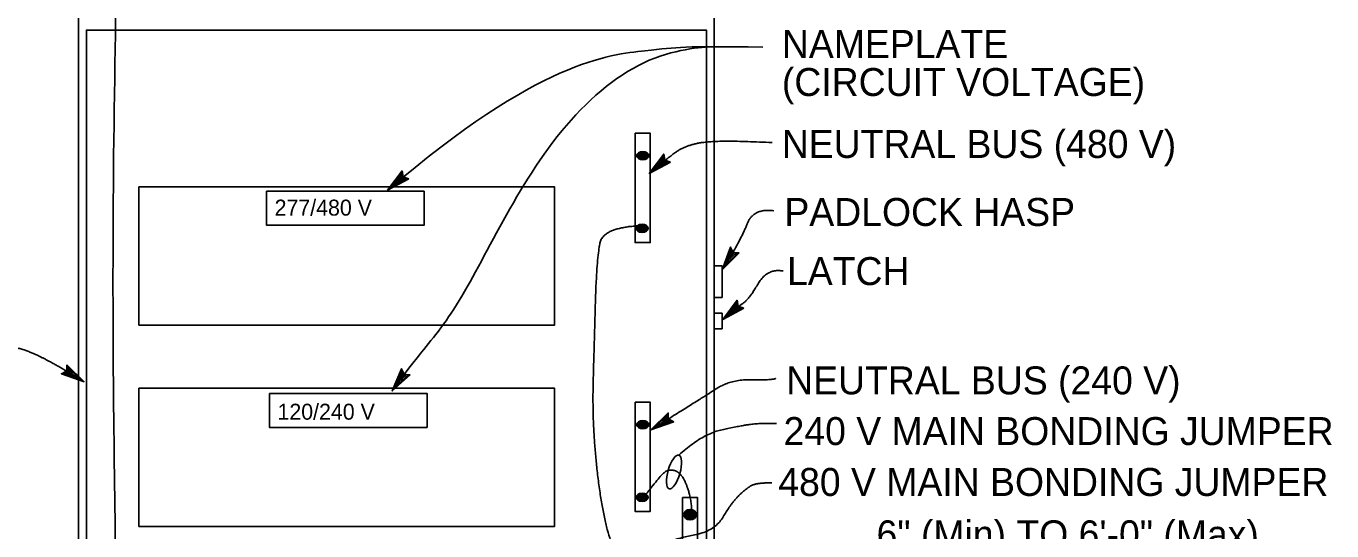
# Model space of a CAD drawing. Extents: x -893 to 867, y -474 to 712.
# Drawn here: x -722.2 to -395, y 390.1 to 516.5 of the extents above; entities that cross this region are included whole.
import ezdxf

# ---------------------------------------------------------------- set-up
doc = ezdxf.new("R2010")
doc.units = 0
for name, color, linetype in [('1 Control', 7, 'Continuous'), ('es_CELL-anno', 7, 'Continuous'), ('es_DETAIL', 7, 'Continuous')]:
    doc.layers.add(name, color=color, linetype=linetype)

# ---------------------------------------------------------------- blocks, each defined once
blk = doc.blocks.new('SC4422')
at = {"layer": '1 Control'}
blk.add_line((0, 0), (0, 0), dxfattribs=at)

msp = doc.modelspace()

# ---------------------------------------------------------------- linework, layer by layer
at = {"layer": 'es_CELL-anno'}
for points in [[(-560.71, 482.46), (-566.05, 479.59), (-562.43, 484.45), (-562.36, 484.04), (-565.01, 480.49), (-561.1, 482.58), (-561.49, 482.71), (-563.99, 481.37), (-562.29, 483.64), (-562.22, 483.24), (-562.96, 482.26), (-561.87, 482.84), (-562.17, 482.94), (-562.43, 484.45), (-562.17, 482.94)], [(-626.3, 478.22), (-631.65, 475.39), (-628.01, 480.22), (-627.94, 479.82), (-630.61, 476.28), (-626.69, 478.35), (-627.07, 478.48), (-629.58, 477.16), (-627.87, 479.42), (-627.81, 479.02), (-628.54, 478.04), (-627.46, 478.61), (-627.76, 478.72), (-628.01, 480.22), (-627.76, 478.72)], [(-661.98, 475.16), (-622.49, 475.16), (-622.49, 466.64), (-661.98, 466.64)], [(-543.5, 459.72), (-547.83, 455.49), (-545.7, 461.16), (-545.52, 460.79), (-547.08, 456.64), (-543.9, 459.74), (-544.31, 459.75), (-546.34, 457.77), (-545.34, 460.42), (-545.16, 460.06), (-545.6, 458.91), (-544.72, 459.77), (-545.03, 459.78), (-545.7, 461.16), (-545.03, 459.78)], [(-542.34, 445.86), (-547.67, 443), (-544.06, 447.85), (-543.99, 447.45), (-546.64, 443.9), (-542.73, 445.99), (-543.11, 446.12), (-545.61, 444.78), (-543.92, 447.05), (-543.85, 446.65), (-544.58, 445.66), (-543.5, 446.25), (-543.8, 446.34), (-544.06, 447.85), (-543.8, 446.34)], [(-712.02, 431.66), (-707.69, 427.43), (-713.4, 429.42), (-713.04, 429.61), (-708.86, 428.15), (-712.02, 431.25), (-712.03, 430.85), (-710, 428.86), (-712.68, 429.8), (-712.31, 429.98), (-711.16, 429.58), (-712.04, 430.44), (-712.04, 430.12), (-713.4, 429.42), (-712.04, 430.12)], [(-625.99, 429.16), (-630.49, 425.12), (-628.13, 430.68), (-627.96, 430.31), (-629.7, 426.23), (-626.39, 429.19), (-626.8, 429.22), (-628.91, 427.33), (-627.8, 429.94), (-627.64, 429.56), (-628.12, 428.44), (-627.2, 429.26), (-627.52, 429.28), (-628.13, 430.68), (-627.52, 429.28)], [(-661.25, 424.52), (-621.76, 424.52), (-621.76, 416), (-661.25, 416)], [(-559.93, 417.41), (-565.64, 415.4), (-561.32, 419.64), (-561.32, 419.24), (-564.48, 416.13), (-560.29, 417.6), (-560.66, 417.78), (-563.33, 416.84), (-561.31, 418.83), (-561.3, 418.42), (-562.18, 417.56), (-561.02, 417.97), (-561.3, 418.11), (-561.32, 419.64), (-561.3, 418.11)]]:
    msp.add_lwpolyline(points, close=True, dxfattribs=at)
msp.add_ellipse((-559.86, 404.86), major_axis=(1.22, 4.21), ratio=0.346971, dxfattribs=at)
for points, degree in [([(-631.65, 475.39), (-593.66, 507.85), (-558.31, 510.93), (-558.41, 511.55), (-537.58, 511.23)], 3), ([(-549.8, 511.35), (-551.55, 511.29), (-566.03, 510.77), (-587.89, 492.99), (-603.46, 467.07), (-614.5, 444.95), (-624.76, 433.15), (-629.5, 426.51), (-630.49, 425.12)], 3), ([(-566.05, 479.59), (-562.65, 482.52), (-556.83, 486.89), (-547.44, 487.96), (-535.28, 487.32)], 2), ([(-547.83, 455.49), (-543.2, 462.59), (-540.06, 470.97), (-534.87, 470.26)], 2), ([(-547.67, 443), (-544.28, 445.93), (-541.04, 448.09), (-536.53, 455.88), (-532.52, 455.17)], 2), ([(-759.11, 439.24), (-738.16, 438.48), (-724.07, 436.19), (-715.69, 432.38), (-707.69, 427.43)], 2), ([(-565.64, 415.4), (-552.27, 423.76), (-545.49, 428.05), (-534.87, 427.82), (-534.4, 428.29)], 2), ([(-558.64, 409.07), (-552.8, 414.38), (-542.66, 416.5), (-539.12, 416.97), (-535.35, 416.97), (-534.17, 416.97)], 2), ([(-568.87, 383.61), (-561.28, 387.97), (-549.73, 389.85), (-545.49, 397.16), (-541.01, 401.41), (-538.18, 402.12), (-535.35, 402.12)], 2)]:
    msp.add_open_spline(points, degree=degree, dxfattribs=at)
at = {"layer": 'es_DETAIL'}
for p, q in [((-547.83, 456.45), (-549.8, 456.45)), ((-547.83, 448.57), (-547.83, 456.47)), ((-547.83, 448.57), (-549.8, 448.57)), ((-547.83, 444.64), (-549.8, 444.64)), ((-547.83, 440.7), (-547.83, 444.64)), ((-547.83, 440.7), (-549.8, 440.7))]:
    msp.add_line(p, q, dxfattribs=at)
msp.add_lwpolyline([(-549.8, 306.48), (-549.8, 456.47), (-549.8, 612.46), (-709.07, 612.46), (-709.07, 456.47), (-709.07, 306.48)], dxfattribs=at)
for points in [[(-551.76, 319.44), (-551.76, 515.5), (-707.1, 515.5), (-707.1, 319.44)], [(-569.61, 489.68), (-565.83, 489.68), (-565.83, 462.3), (-569.61, 462.3)], [(-693.95, 476.22), (-589.81, 476.22), (-589.81, 441.63), (-693.95, 441.63)], [(-693.95, 425.79), (-589.81, 425.79), (-589.81, 391.2), (-693.95, 391.2)], [(-569.61, 422.31), (-565.83, 422.31), (-565.83, 394.94), (-569.61, 394.94)], [(-557.73, 398.44), (-553.95, 398.44), (-553.95, 346.95), (-557.73, 346.95)]]:
    msp.add_lwpolyline(points, close=True, dxfattribs=at)
for centre, major_axis, ratio in [((-567.69, 484.05), (1.56, 0), 0.65), ((-567.69, 484.05), (1.37, 0), 0.65), ((-567.69, 484.05), (1.19, 0), 0.65), ((-567.69, 484.05), (1, 0), 0.65), ((-567.69, 484.05), (0.812, 0), 0.65), ((-567.69, 484.05), (0.625, 0), 0.65), ((-567.69, 484.05), (0.437, 0), 0.65), ((-567.69, 484.05), (0.187, 0), 0.65), ((-567.87, 465.86), (1.56, 0), 0.65), ((-567.87, 465.86), (1.37, 0), 0.65), ((-567.87, 465.86), (1.19, 0), 0.65), ((-567.87, 465.86), (1, 0), 0.65), ((-567.87, 465.86), (0.812, 0), 0.65), ((-567.87, 465.86), (0.625, 0), 0.65), ((-567.87, 465.86), (0.437, 0), 0.65), ((-567.87, 465.86), (0.187, 0), 0.65), ((-567.69, 416.68), (1.56, 0), 0.65), ((-567.69, 416.68), (1.37, 0), 0.65), ((-567.69, 416.68), (1.19, 0), 0.65), ((-567.69, 416.68), (1, 0), 0.65), ((-567.69, 416.68), (0.812, 0), 0.65), ((-567.69, 416.68), (0.625, 0), 0.65), ((-567.69, 416.68), (0.437, 0), 0.65), ((-567.69, 416.68), (0.187, 0), 0.65), ((-567.87, 398.49), (1.56, 0), 0.65), ((-567.87, 398.49), (1.37, 0), 0.65), ((-567.87, 398.49), (1.19, 0), 0.65), ((-567.87, 398.49), (1, 0), 0.65), ((-567.87, 398.49), (0.812, 0), 0.65), ((-567.87, 398.49), (0.625, 0), 0.65), ((-567.87, 398.49), (0.437, 0), 0.65), ((-567.87, 398.49), (0.187, 0), 0.65), ((-555.84, 394.15), (1.56, 0), 0.85), ((-555.84, 394.15), (1.37, 0), 0.85), ((-555.84, 394.15), (1.19, 0), 0.85), ((-555.84, 394.15), (1, 0), 0.85), ((-555.84, 394.15), (0.812, 0), 0.85), ((-555.84, 394.15), (0.625, 0), 0.85), ((-555.84, 394.15), (0.437, 0), 0.85), ((-555.84, 394.15), (0.187, 0), 0.85)]:
    msp.add_ellipse(centre, major_axis=major_axis, ratio=ratio, dxfattribs=at)
for points, degree in [([(-696.3, 337.51), (-699.74, 351.74), (-699.74, 386.68), (-700.5, 426.94), (-700.5, 487.7), (-698.98, 549.99), (-702.02, 568.98), (-700.5, 581.13), (-688.35, 583.41), (-672.4, 583.41), (-661.8, 581.14), (-647.48, 581.13), (-645.13, 581.13)], 3), ([(-556.25, 372.67), (-565.92, 372.67), (-568.92, 376.32), (-573.65, 381.05), (-577.98, 394.56), (-580.38, 416.88), (-579.88, 436.48), (-579.24, 458.6), (-577.52, 466.12), (-567.85, 466.55)], 2), ([(-567.4, 398.62), (-563.01, 404.27), (-561.4, 405.3), (-559.79, 405.3), (-558.52, 404.61), (-557.02, 402.65), (-555.41, 397.35), (-555.41, 394.01)], 2)]:
    msp.add_open_spline(points, degree=degree, dxfattribs=at)

# ---------------------------------------------------------------- block references
at = {"layer": 'es_DETAIL', "xscale": 3.2808398950131235, "yscale": 3.280839895013124}
msp.add_blockref('SC4422', (-547.83, 442.98), dxfattribs=at)

# ---------------------------------------------------------------- texts
at = {"layer": 'es_CELL-anno'}
for s, height, p in [('NAMEPLATE', 7, (-532.83, 508.52)), ('(CIRCUIT VOLTAGE)', 7, (-532.83, 499)), ('NEUTRAL BUS (480 V)', 7, (-532.86, 483.48)), ('277/480 V', 4, (-659.95, 469.04)), ('PADLOCK HASP', 7, (-532.2, 466.45)), ('LATCH', 7, (-531.55, 451.65)), ('NEUTRAL BUS (240 V)', 7, (-531.76, 424.27)), ('120/240 V', 4, (-659.23, 417.93)), ('240 V MAIN BONDING JUMPER', 7, (-532.41, 411.58)), ('480 V MAIN BONDING JUMPER', 7, (-533.73, 398.83)), ('6" (Min) TO 6\'-0" (Max)', 7, (-509.11, 385.72))]:
    msp.add_text(s, height=height, dxfattribs=at).set_placement(p)

doc.saveas('drawing.dxf')
